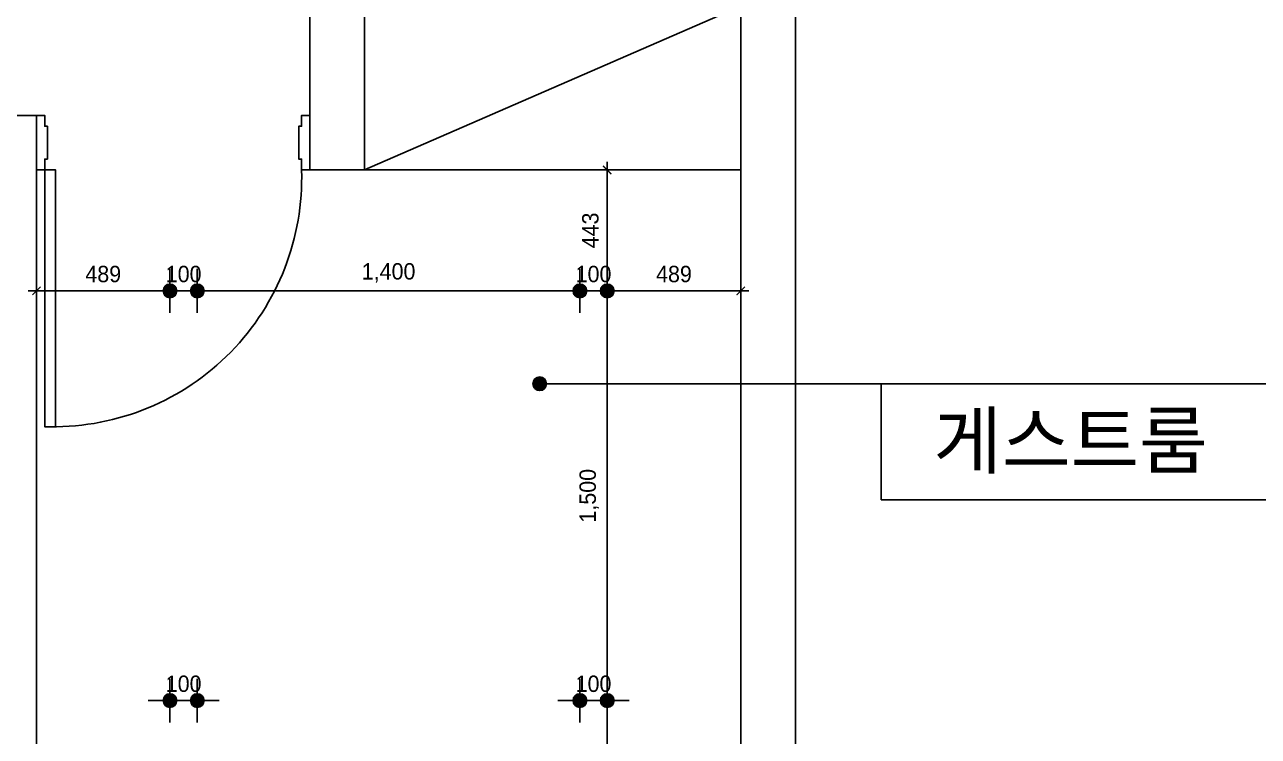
# Model space of a CAD drawing. Header units: inches. Extents: x 262342 to 305842, y 10210 to 38486.
# Drawn here: x 296356 to 300870, y 28336 to 30941 of the extents above; entities that cross this region are included whole.
import ezdxf
from ezdxf.enums import TextEntityAlignment as Align

# ---------------------------------------------------------------- set-up
doc = ezdxf.new("R2010")
doc.units = ezdxf.units.IN
doc.header["$LTSCALE"] = 50
doc.header["$MEASUREMENT"] = 0
for name, color, linetype in [('03-TEXT', 3, 'Continuous'), ('06-FUR', 6, 'Continuous'), ('07-DIM WAL', 5, 'Continuous'), ('2CONTINUOUS', 2, 'Continuous'), ('CO-DO-FR', 7, 'Continuous'), ('CO-DOOR', 8, 'Continuous'), ('RC-LIGHT', 7, 'Continuous')]:
    doc.layers.add(name, color=color, linetype=linetype)
doc.styles.add('HY 울릉도 L', font='')
doc.styles.add('코레일둥고', font='Korail_Round_Gothic_Medium.ttf')
doc.styles.get('HY 울릉도 L').set_extended_font_data('HY울릉도L')
doc.dimstyles.new('30', dxfattribs={"dimscale": 30, "dimtxt": 2, "dimasz": 1, "dimexe": 1, "dimexo": 1, "dimgap": 1, "dimtad": 1, "dimdec": 0, "dimrnd": 0.05, "dimdsep": 46, "dimlunit": 6, "dimtxsty": 'HY 울릉도 L', "dimblk": 'ARCHTICK', "dimcen": 2.5, "dimdle": 1, "dimclrd": 133, "dimclre": 133, "dimclrt": 30, "dimadec": 0, "dimazin": 0, "dimtfac": 1, "dimtdec": 0, "dimtix": 1, "dimtmove": 2, "dimatfit": 3, "dimldrblk": 'ARCHTICK', "dimfxl": 1, "dimlwd": -1, "dimlwe": -1, "dimarcsym": 0})

# ---------------------------------------------------------------- blocks, each defined once
blk = doc.blocks.new('vudausseh')
at = {"layer": '2CONTINUOUS'}
for points in [[(278567, 34304), (278367, 34304), (278367, 33824), (275899, 33824), (275899, 31974), (276099, 31974), (276099, 33197), (277500, 33197), (277500, 31109), (276099, 31109), (276099, 31139), (275899, 31139), (275899, 30409), (276099, 30409), (276099, 31009), (277476, 31009), (277476, 26152), (277676, 26152), (277676, 33624), (278567, 33624), (278567, 34304)], [(274899, 30609), (274649, 30609), (274649, 26702), (273974, 26702), (273974, 26492), (274649, 26492), (274649, 25082), (274037, 25082), (274037, 24882), (274899, 24882), (274899, 30609)]]:
    blk.add_lwpolyline(points, dxfattribs=at)
at = {"layer": 'CO-DO-FR'}
for points in [[(274899, 30409), (274899, 30609), (274929, 30609), (274929, 30569), (274939, 30569), (274939, 30449), (274929, 30449), (274929, 30409), (274899, 30409)], [(275899, 30409), (275899, 30609), (275869, 30609), (275869, 30569), (275859, 30569), (275859, 30449), (275869, 30449), (275869, 30409), (275899, 30409)]]:
    blk.add_lwpolyline(points, close=True, dxfattribs=at)
at = {"layer": 'CO-DOOR'}
blk.add_lwpolyline([(274969, 29469), (274969, 30409), (274929, 30409), (274929, 29469)], close=True, dxfattribs=at)
blk.add_arc((274959, 30379.4), 910.5, 269.3707, 1.8614, dxfattribs=at)
blk = doc.blocks.new('VJSWJDEH')
at = {"layer": '06-FUR', "color": 8}
blk.add_line((298976, 31009), (297599, 30409), dxfattribs=at)
blk.add_lwpolyline([(297599, 30409), (298976, 30409), (298976, 31009), (297599, 31009)], close=True, dxfattribs=at)
blk.add_blockref('vudausseh', (21500, 0))
blk = doc.blocks.new('1')
at = {"linetype": 'Continuous'}
h = blk.add_hatch(color=4, dxfattribs=at)
h.dxf.hatch_style = 1
edge = h.paths.add_edge_path()
edge.add_arc((11539653.5, -14273503.8), 37.5, 0, 360)
at = {"color": 1, "linetype": 'Continuous'}
for p, q in [((11539653.5, -14273637.1), (11539653.5, -14273370.5)), ((11539520.2, -14273503.8), (11539786.8, -14273503.8))]:
    blk.add_line(p, q, dxfattribs=at)
at = {"color": 4, "linetype": 'Continuous'}
for radius in [41.5, 37.5]:
    blk.add_circle((11539653.5, -14273503.8), radius, dxfattribs=at)
blk = doc.blocks.new('_ArchTick')
at = {"color": 0, "linetype": 'ByBlock', "const_width": 0.15}
blk.add_lwpolyline([(-0.5, -0.5), (0.5, 0.5)], dxfattribs=at)
blk = doc.blocks.new('*D1271')
at = {"layer": '07-DIM WAL', "color": 133}
for p, q in [((296887.5, 28496.5), (296887.5, 28496.5)), ((296857.5, 28466.5), (297017.5, 28466.5)), ((296987.5, 28436.5), (296987.5, 28436.5))]:
    blk.add_line(p, q, dxfattribs=at)
at = {"layer": 'Defpoints', "color": 0}
for p in [(296887.5, 28466.5), (296987.5, 28466.5), (296987.5, 28466.5)]:
    blk.add_point(p, dxfattribs=at)
at = {"layer": '07-DIM WAL', "color": 133, "xscale": 30, "yscale": 30, "zscale": 30}
blk.add_blockref('_ArchTick', (296887.5, 28466.5), dxfattribs=at)
at = {"layer": '07-DIM WAL', "color": 133, "xscale": 30, "yscale": 30, "zscale": 30, "rotation": 180}
blk.add_blockref('_ArchTick', (296987.5, 28466.5), dxfattribs=at)
at = {"layer": '07-DIM WAL', "color": 30, "insert": (296937.5, 28527.8), "char_height": 60, "attachment_point": 5, "style": 'HY 울릉도 L'}
blk.add_mtext('100', dxfattribs=at)
blk = doc.blocks.new('*D1272')
at = {"layer": '07-DIM WAL', "color": 133}
for p, q in [((298387.5, 28496.5), (298387.5, 28496.5)), ((298357.5, 28466.5), (298517.5, 28466.5)), ((298487.5, 28436.5), (298487.5, 28436.5))]:
    blk.add_line(p, q, dxfattribs=at)
at = {"layer": 'Defpoints', "color": 0}
for p in [(298387.5, 28466.5), (298487.5, 28466.5), (298487.5, 28466.5)]:
    blk.add_point(p, dxfattribs=at)
at = {"layer": '07-DIM WAL', "color": 133, "xscale": 30, "yscale": 30, "zscale": 30}
blk.add_blockref('_ArchTick', (298387.5, 28466.5), dxfattribs=at)
at = {"layer": '07-DIM WAL', "color": 133, "xscale": 30, "yscale": 30, "zscale": 30, "rotation": 180}
blk.add_blockref('_ArchTick', (298487.5, 28466.5), dxfattribs=at)
at = {"layer": '07-DIM WAL', "color": 30, "insert": (298437.5, 28527.8), "char_height": 60, "attachment_point": 5, "style": 'HY 울릉도 L'}
blk.add_mtext('100', dxfattribs=at)
blk = doc.blocks.new('*D1275')
at = {"layer": '07-DIM WAL', "color": 133}
for p, q in [((296887.5, 29996.5), (296887.5, 29996.5)), ((296857.5, 29966.5), (297017.5, 29966.5)), ((296987.5, 29936.5), (296987.5, 29936.5))]:
    blk.add_line(p, q, dxfattribs=at)
at = {"layer": 'Defpoints', "color": 0}
for p in [(296887.5, 29966.5), (296987.5, 29966.5), (296987.5, 29966.5)]:
    blk.add_point(p, dxfattribs=at)
at = {"layer": '07-DIM WAL', "color": 133, "xscale": 30, "yscale": 30, "zscale": 30}
blk.add_blockref('_ArchTick', (296887.5, 29966.5), dxfattribs=at)
at = {"layer": '07-DIM WAL', "color": 133, "xscale": 30, "yscale": 30, "zscale": 30, "rotation": 180}
blk.add_blockref('_ArchTick', (296987.5, 29966.5), dxfattribs=at)
at = {"layer": '07-DIM WAL', "color": 30, "insert": (296937.5, 30027.8), "char_height": 60, "attachment_point": 5, "style": 'HY 울릉도 L'}
blk.add_mtext('100', dxfattribs=at)
blk = doc.blocks.new('*D1276')
at = {"layer": '07-DIM WAL', "color": 133}
for p, q in [((298387.5, 29996.5), (298387.5, 29996.5)), ((298357.5, 29966.5), (298517.5, 29966.5)), ((298487.5, 29936.5), (298487.5, 29936.5))]:
    blk.add_line(p, q, dxfattribs=at)
at = {"layer": 'Defpoints', "color": 0}
for p in [(298387.5, 29966.5), (298487.5, 29966.5), (298487.5, 29966.5)]:
    blk.add_point(p, dxfattribs=at)
at = {"layer": '07-DIM WAL', "color": 133, "xscale": 30, "yscale": 30, "zscale": 30}
blk.add_blockref('_ArchTick', (298387.5, 29966.5), dxfattribs=at)
at = {"layer": '07-DIM WAL', "color": 133, "xscale": 30, "yscale": 30, "zscale": 30, "rotation": 180}
blk.add_blockref('_ArchTick', (298487.5, 29966.5), dxfattribs=at)
at = {"layer": '07-DIM WAL', "color": 30, "insert": (298437.5, 30027.8), "char_height": 60, "attachment_point": 5, "style": 'HY 울릉도 L'}
blk.add_mtext('100', dxfattribs=at)
blk = doc.blocks.new('*D1277')
at = {"layer": '07-DIM WAL', "color": 133}
for p, q in [((298487.5, 29996.5), (298487.5, 29996.5)), ((298976, 29996.5), (298976, 29996.5)), ((298457.5, 29966.5), (299006, 29966.5))]:
    blk.add_line(p, q, dxfattribs=at)
at = {"layer": 'Defpoints', "color": 0}
for p in [(298487.5, 29966.5), (298976, 29966.5), (298976, 29966.5)]:
    blk.add_point(p, dxfattribs=at)
at = {"layer": '07-DIM WAL', "color": 133, "xscale": 30, "yscale": 30, "zscale": 30, "rotation": 180}
blk.add_blockref('_ArchTick', (298487.5, 29966.5), dxfattribs=at)
at = {"layer": '07-DIM WAL', "color": 133, "xscale": 30, "yscale": 30, "zscale": 30}
blk.add_blockref('_ArchTick', (298976, 29966.5), dxfattribs=at)
at = {"layer": '07-DIM WAL', "color": 30, "insert": (298731.8, 30027.8), "char_height": 60, "attachment_point": 5, "style": 'HY 울릉도 L'}
blk.add_mtext('489', dxfattribs=at)
blk = doc.blocks.new('*D1278')
at = {"layer": '07-DIM WAL', "color": 133}
for p, q in [((298487.5, 29936.5), (298487.5, 30439)), ((298457.5, 30409), (298457.5, 30409)), ((298457.5, 29966.5), (298457.5, 29966.5))]:
    blk.add_line(p, q, dxfattribs=at)
at = {"layer": 'Defpoints', "color": 0}
for p in [(298487.5, 30409), (298487.5, 30409), (298487.5, 29966.5)]:
    blk.add_point(p, dxfattribs=at)
at = {"layer": '07-DIM WAL', "color": 133, "xscale": 30, "yscale": 30, "zscale": 30}
for p, rotation in [((298487.5, 30409), 90), ((298487.5, 29966.5), 270)]:
    blk.add_blockref('_ArchTick', p, dxfattribs=dict(at, rotation=rotation))
at = {"layer": '07-DIM WAL', "color": 30, "insert": (298426.2, 30187.7), "char_height": 60, "attachment_point": 5, "rotation": 90, "style": 'HY 울릉도 L'}
blk.add_mtext('443', dxfattribs=at)
blk = doc.blocks.new('*D1279')
at = {"layer": '07-DIM WAL', "color": 133}
for p, q in [((298487.5, 29996.5), (298487.5, 28436.5)), ((298457.5, 29966.5), (298457.5, 29966.5)), ((298457.5, 28466.5), (298457.5, 28466.5))]:
    blk.add_line(p, q, dxfattribs=at)
at = {"layer": 'Defpoints', "color": 0}
for p in [(298487.5, 29966.5), (298487.5, 28466.5), (298487.5, 28466.5)]:
    blk.add_point(p, dxfattribs=at)
at = {"layer": '07-DIM WAL', "color": 133, "xscale": 30, "yscale": 30, "zscale": 30}
for p, rotation in [((298487.5, 29966.5), 90), ((298487.5, 28466.5), 270)]:
    blk.add_blockref('_ArchTick', p, dxfattribs=dict(at, rotation=rotation))
at = {"layer": '07-DIM WAL', "color": 30, "insert": (298421.6, 29216.5), "char_height": 60, "attachment_point": 5, "rotation": 90, "style": 'HY 울릉도 L'}
blk.add_mtext('1,500', dxfattribs=at)
blk = doc.blocks.new('*D1280')
at = {"layer": '07-DIM WAL', "color": 133}
for p, q in [((298487.5, 28496.5), (298487.5, 26936.5)), ((298457.5, 28466.5), (298457.5, 28466.5)), ((298457.5, 26966.5), (298457.5, 26966.5))]:
    blk.add_line(p, q, dxfattribs=at)
at = {"layer": 'Defpoints', "color": 0}
for p in [(298487.5, 28466.5), (298487.5, 26966.5), (298487.5, 26966.5)]:
    blk.add_point(p, dxfattribs=at)
at = {"layer": '07-DIM WAL', "color": 133, "xscale": 30, "yscale": 30, "zscale": 30}
for p, rotation in [((298487.5, 28466.5), 90), ((298487.5, 26966.5), 270)]:
    blk.add_blockref('_ArchTick', p, dxfattribs=dict(at, rotation=rotation))
at = {"layer": '07-DIM WAL', "color": 30, "insert": (298421.6, 27716.5), "char_height": 60, "attachment_point": 5, "rotation": 90, "style": 'HY 울릉도 L'}
blk.add_mtext('1,500', dxfattribs=at)
blk = doc.blocks.new('*D1284')
at = {"layer": '07-DIM WAL', "color": 133}
for p, q in [((298417.5, 29966.5), (296957.5, 29966.5)), ((296987.5, 29936.5), (296987.5, 29936.5)), ((298387.5, 29936.5), (298387.5, 29936.5))]:
    blk.add_line(p, q, dxfattribs=at)
at = {"layer": 'Defpoints', "color": 0}
for p in [(296987.5, 29966.5), (296987.5, 29966.5), (298387.5, 29966.5)]:
    blk.add_point(p, dxfattribs=at)
at = {"layer": '07-DIM WAL', "color": 133, "xscale": 30, "yscale": 30, "zscale": 30, "rotation": 180}
blk.add_blockref('_ArchTick', (296987.5, 29966.5), dxfattribs=at)
at = {"layer": '07-DIM WAL', "color": 133, "xscale": 30, "yscale": 30, "zscale": 30}
blk.add_blockref('_ArchTick', (298387.5, 29966.5), dxfattribs=at)
at = {"layer": '07-DIM WAL', "color": 30, "insert": (297687.5, 30032.4), "char_height": 60, "attachment_point": 5, "style": 'HY 울릉도 L'}
blk.add_mtext('1,400', dxfattribs=at)
blk = doc.blocks.new('*D1285')
at = {"layer": '07-DIM WAL', "color": 133}
for p, q in [((296917.5, 29966.5), (296369, 29966.5)), ((296399, 29936.5), (296399, 29936.5)), ((296887.5, 29936.5), (296887.5, 29936.5))]:
    blk.add_line(p, q, dxfattribs=at)
at = {"layer": 'Defpoints', "color": 0}
for p in [(296399, 29966.5), (296399, 29966.5), (296887.5, 29966.5)]:
    blk.add_point(p, dxfattribs=at)
at = {"layer": '07-DIM WAL', "color": 133, "xscale": 30, "yscale": 30, "zscale": 30, "rotation": 180}
blk.add_blockref('_ArchTick', (296399, 29966.5), dxfattribs=at)
at = {"layer": '07-DIM WAL', "color": 133, "xscale": 30, "yscale": 30, "zscale": 30}
blk.add_blockref('_ArchTick', (296887.5, 29966.5), dxfattribs=at)
at = {"layer": '07-DIM WAL', "color": 30, "insert": (296643.3, 30027.8), "char_height": 60, "attachment_point": 5, "style": 'HY 울릉도 L'}
blk.add_mtext('489', dxfattribs=at)

msp = doc.modelspace()

# ---------------------------------------------------------------- hatches: boundary and pattern name
at = {"layer": '03-TEXT'}
h = msp.add_hatch(color=7, dxfattribs=at)
h.dxf.hatch_style = 1
edge = h.paths.add_edge_path()
edge.add_arc((298240.5, 29626.5), 25, 0, 360)
h = msp.add_hatch(color=7, dxfattribs=at)
h.dxf.hatch_style = 1
edge = h.paths.add_edge_path()
edge.add_arc((298240.5, 29626.5), 25, 0, 360)

# ---------------------------------------------------------------- linework, layer by layer
at = {"layer": '03-TEXT', "color": 7}
msp.add_line((299490, 29626.5), (298240.5, 29626.5), dxfattribs=at)
msp.add_lwpolyline([(299490, 29202), (301474, 29202), (301474, 29626.5), (299490, 29626.5)], close=True, dxfattribs=at)
msp.add_circle((298240.5, 29626.5), 25, dxfattribs=at)
msp.add_circle((298240.5, 29626.5), 25, dxfattribs=at)

# ---------------------------------------------------------------- block references
msp.add_blockref('VJSWJDEH', (0, 0))
at = {"layer": 'RC-LIGHT', "xscale": -0.6024096385271789, "yscale": 0.6024096385271789, "zscale": 0.6024096385271789, "rotation": 270}
for p in [(8895383.8, -6921632), (8895483.8, -6921632), (8896883.8, -6921632), (8896983.8, -6921632), (8895383.8, -6923132), (8895483.8, -6923132), (8896883.8, -6923132), (8896983.8, -6923132)]:
    msp.add_blockref('1', p, dxfattribs=at)

# ---------------------------------------------------------------- texts
at = {"layer": '03-TEXT', "style": '코레일둥고'}
msp.add_text('게스트룸', height=200, dxfattribs=at).set_placement((300183.3, 29318.6), align=Align.CENTER)

# ---------------------------------------------------------------- dimensions: what is measured, and where the dimension line sits
at = {"layer": '07-DIM WAL'}
for base, p1, p2, picture, middle in [((298487.5, 30409), (298487.5, 29966.5), (298487.5, 30409), '*D1278', (298426.1567164, 30187.75)), ((298487.5, 28466.5), (298487.5, 29966.5), (298487.5, 28466.5), '*D1279', (298421.6, 29216.5)), ((298487.5, 26966.5), (298487.5, 28466.5), (298487.5, 26966.5), '*D1280', (298421.6, 27716.5))]:
    dim = msp.add_linear_dim(base=base, p1=p1, p2=p2, angle=90, dimstyle='30', dxfattribs=at)
    dim.commit()
    dim.dimension.update_dxf_attribs({"geometry": picture, "text_midpoint": middle})
for base, p1, p2, picture, middle in [((296399, 29966.5), (296887.5, 29966.5), (296399, 29966.5), '*D1285', (296643.25, 30027.8432836)), ((296987.5, 29966.5), (298387.5, 29966.5), (296987.5, 29966.5), '*D1284', (297687.5, 30032.4)), ((298976, 29966.5), (298487.5, 29966.5), (298976, 29966.5), '*D1277', (298731.75, 30027.8432836))]:
    dim = msp.add_linear_dim(base=base, p1=p1, p2=p2, dimstyle='30', dxfattribs=at)
    dim.commit()
    dim.dimension.update_dxf_attribs({"geometry": picture, "text_midpoint": middle})
for base, p1, p2, picture, middle in [((296987.5, 29966.5), (296887.5, 29966.5), (296987.5, 29966.5), '*D1275', (296937.5, 30027.8)), ((298487.5, 29966.5), (298387.5, 29966.5), (298487.5, 29966.5), '*D1276', (298437.5, 30027.8)), ((296987.5, 28466.5), (296887.5, 28466.5), (296987.5, 28466.5), '*D1271', (296937.5, 28527.8)), ((298487.5, 28466.5), (298387.5, 28466.5), (298487.5, 28466.5), '*D1272', (298437.5, 28527.8))]:
    dim = msp.add_linear_dim(base=base, p1=p1, p2=p2, dimstyle='30', override={"dimtfill": 0}, dxfattribs=at)
    dim.commit()
    dim.dimension.update_dxf_attribs({"geometry": picture, "text_midpoint": middle})

doc.saveas('drawing.dxf')
